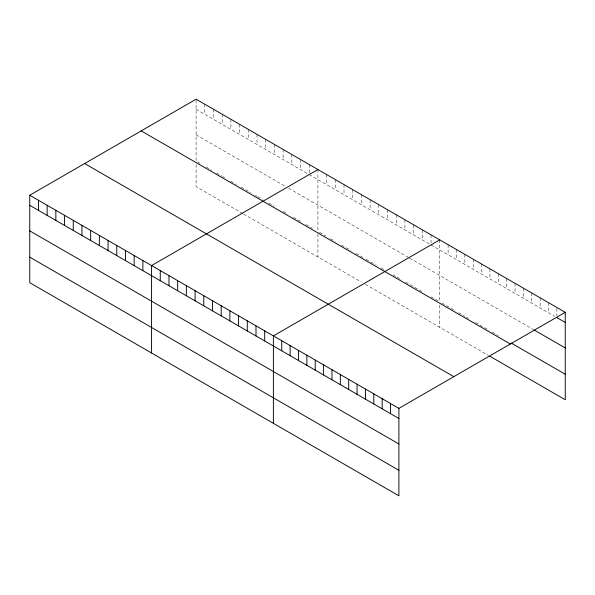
<?xml version="1.0" encoding="UTF-8"?>
<svg xmlns="http://www.w3.org/2000/svg" width="595" height="595" viewBox="0 0 595 595"><rect width="100%" height="100%" fill="white"/><g stroke="black" fill="none" stroke-linecap="round" stroke-linejoin="round"><path stroke-width="0.45" stroke-dasharray="2.98 2.23" d="M196.097 109.302L307.637 173.695M309.221 174.61L430.245 244.486M431.04 244.939L554.6 316.28M196.097 134.82L285.488 186.428M288.649 188.258L408.891 257.672M409.68 258.133L533.298 329.504M200.054 163.394L196.097 161.111L196.097 99.201M206.383 167.054L211.917 170.244M216.669 172.989L222.203 176.187M222.999 176.641L224.575 177.555M230.905 181.207L236.446 184.405M241.191 187.142L250.681 192.624M255.426 195.368L257.01 196.283M257.799 196.737L262.544 199.474M268.873 203.133L274.414 206.324M283.116 211.351L287.065 213.635M293.395 217.287L300.52 221.4M306.053 224.598L312.382 228.249M319.5 232.362L325.829 236.014M330.575 238.751L335.32 241.496M341.649 245.147L351.139 250.629M355.892 253.366L363.01 257.479M366.17 259.301L370.127 261.584M370.916 262.045L375.668 264.782M381.202 267.981L384.37 269.81M393.064 274.83L396.233 276.66M397.021 277.114L401.766 279.858M405.723 282.142L422.338 291.728M431.04 296.756L438.946 301.323M442.018 303.093L455.711 310.999M458.752 312.754L464.844 316.272M466.361 317.15L468.644 318.466M475.487 322.416L489.179 330.322M492.229 332.077L498.312 335.595M242.767 213.575L196.097 186.637L196.097 164.517M243.563 214.036L361.425 282.082M365.382 284.365L488.421 355.401M556.883 308.411L556.883 315.759M548.516 302.662L548.516 312.769M540.148 297.835L540.148 307.935M531.781 293L531.781 303.108M523.414 288.173L523.414 298.274M515.047 283.339L515.047 293.439M506.68 278.512L506.68 288.612M498.312 273.678L498.312 283.778M489.945 268.851L489.945 278.951M481.578 264.016L481.578 274.117M473.211 259.182L473.211 269.29M464.844 254.355L464.844 264.455M456.477 249.521L456.477 259.628M448.109 244.694L448.109 254.794M439.742 239.859L439.742 301.777M439.742 305.183L439.742 327.295M431.04 234.839L431.04 243.102M422.338 229.811L422.338 239.919M413.637 224.791L413.637 234.891M404.935 219.771L404.935 229.871M396.233 214.743L396.233 224.843M387.531 209.723L387.531 219.823M378.829 204.695L378.829 214.795M370.127 199.675L370.127 209.775M361.425 194.647L361.425 204.754M352.723 189.627L352.723 199.727M344.022 184.599L344.022 194.706M335.32 179.578L335.32 189.679M326.618 174.551L326.618 184.658M317.916 169.53L317.916 231.448M317.916 233.999L317.916 256.966M309.221 164.51L309.221 173.688M300.52 159.482L300.52 169.582M291.818 154.462L291.818 164.562M283.116 149.434L283.116 159.534M274.414 144.414L274.414 154.514M265.712 139.386L265.712 149.494M257.01 134.366L257.01 144.466M248.308 129.338L248.308 139.446M239.607 124.318L239.607 134.418M230.905 119.29L230.905 129.398M222.203 114.27L222.203 124.37M213.501 109.249L213.501 119.35M204.799 104.222L204.799 114.322"/><path stroke-width="0.89" d="M29.75 195.242L398.903 408.363L398.903 495.799L29.75 282.677L29.75 195.242L196.097 99.201L565.25 312.323L565.25 399.758L489.945 356.286M317.916 169.53L151.569 265.571L151.569 353.006M439.742 239.859L273.388 335.9L273.388 423.335M398.903 408.363L565.25 312.323M556.883 317.596L565.25 322.43M534.065 329.942L565.25 347.949M511.239 343.062L565.25 374.24M141.201 130.893L510.354 344.022M84.646 163.543L453.799 376.672M29.75 205.342L398.903 418.471M29.75 230.86L398.903 443.989M29.75 257.152L398.903 470.281M390.536 403.536L390.536 413.637M382.169 398.702L382.169 408.81M373.801 393.875L373.801 403.975M365.434 389.041L365.434 399.148M357.067 384.214L357.067 394.314M348.692 379.379L348.692 389.487M340.325 374.553L340.325 384.653M331.958 369.718L331.958 379.818M323.591 364.891L323.591 374.991M315.224 360.057L315.224 370.157M306.856 355.23L306.856 365.33M298.489 350.396L298.489 360.496M290.122 345.569L290.122 355.669M281.755 340.734L281.755 350.834M264.686 330.88L264.686 340.98M255.984 325.859L255.984 335.959M247.282 320.831L247.282 330.932M238.58 315.811L238.58 325.911M229.886 310.783L229.886 320.884M221.184 305.763L221.184 315.863M212.482 300.735L212.482 310.843M203.78 295.715L203.78 305.815M195.078 290.687L195.078 300.795M186.376 285.667L186.376 295.767M177.674 280.639L177.674 290.747M168.973 275.619L168.973 285.719M160.271 270.599L160.271 280.699M142.867 260.55L142.867 270.651M134.165 255.523L134.165 265.623M125.463 250.502L125.463 260.603M116.761 245.475L116.761 255.582M108.059 240.454L108.059 250.554M99.358 235.427L99.358 245.534M90.663 230.406L90.663 240.506M81.961 225.379L81.961 235.486M73.259 220.358L73.259 230.458M64.558 215.338L64.558 225.438M55.856 210.31L55.856 220.41M47.154 205.29L47.154 215.39M38.452 200.262L38.452 210.362"/></g></svg>
